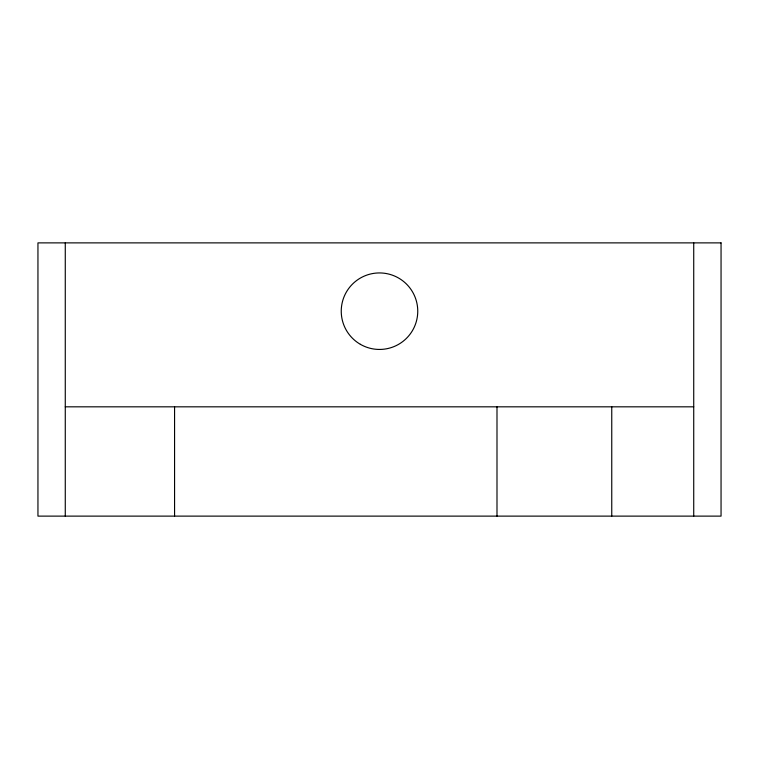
<?xml version="1.0" encoding="UTF-8"?>
<svg xmlns="http://www.w3.org/2000/svg" width="759" height="759" viewBox="0 0 759 759"><rect width="100%" height="100%" fill="white"/><g stroke="black" fill="none" stroke-linecap="round" stroke-linejoin="round"><path stroke-width="1.14" d="M65.274 406.824L693.726 406.824M693.726 242.88L693.726 516.12M611.754 406.824L611.754 516.12M496.993 406.824L496.993 516.12M174.57 406.824L174.57 516.12M65.274 242.88L65.274 516.12M721.05 242.88L37.95 242.88L37.95 516.12L721.05 516.12L721.05 242.88M360.373 344.32A38.254 38.254 0 0 0 417.754 311.19A38.254 38.254 0 0 0 360.373 278.06A38.254 38.254 0 0 0 360.373 344.32"/></g></svg>
